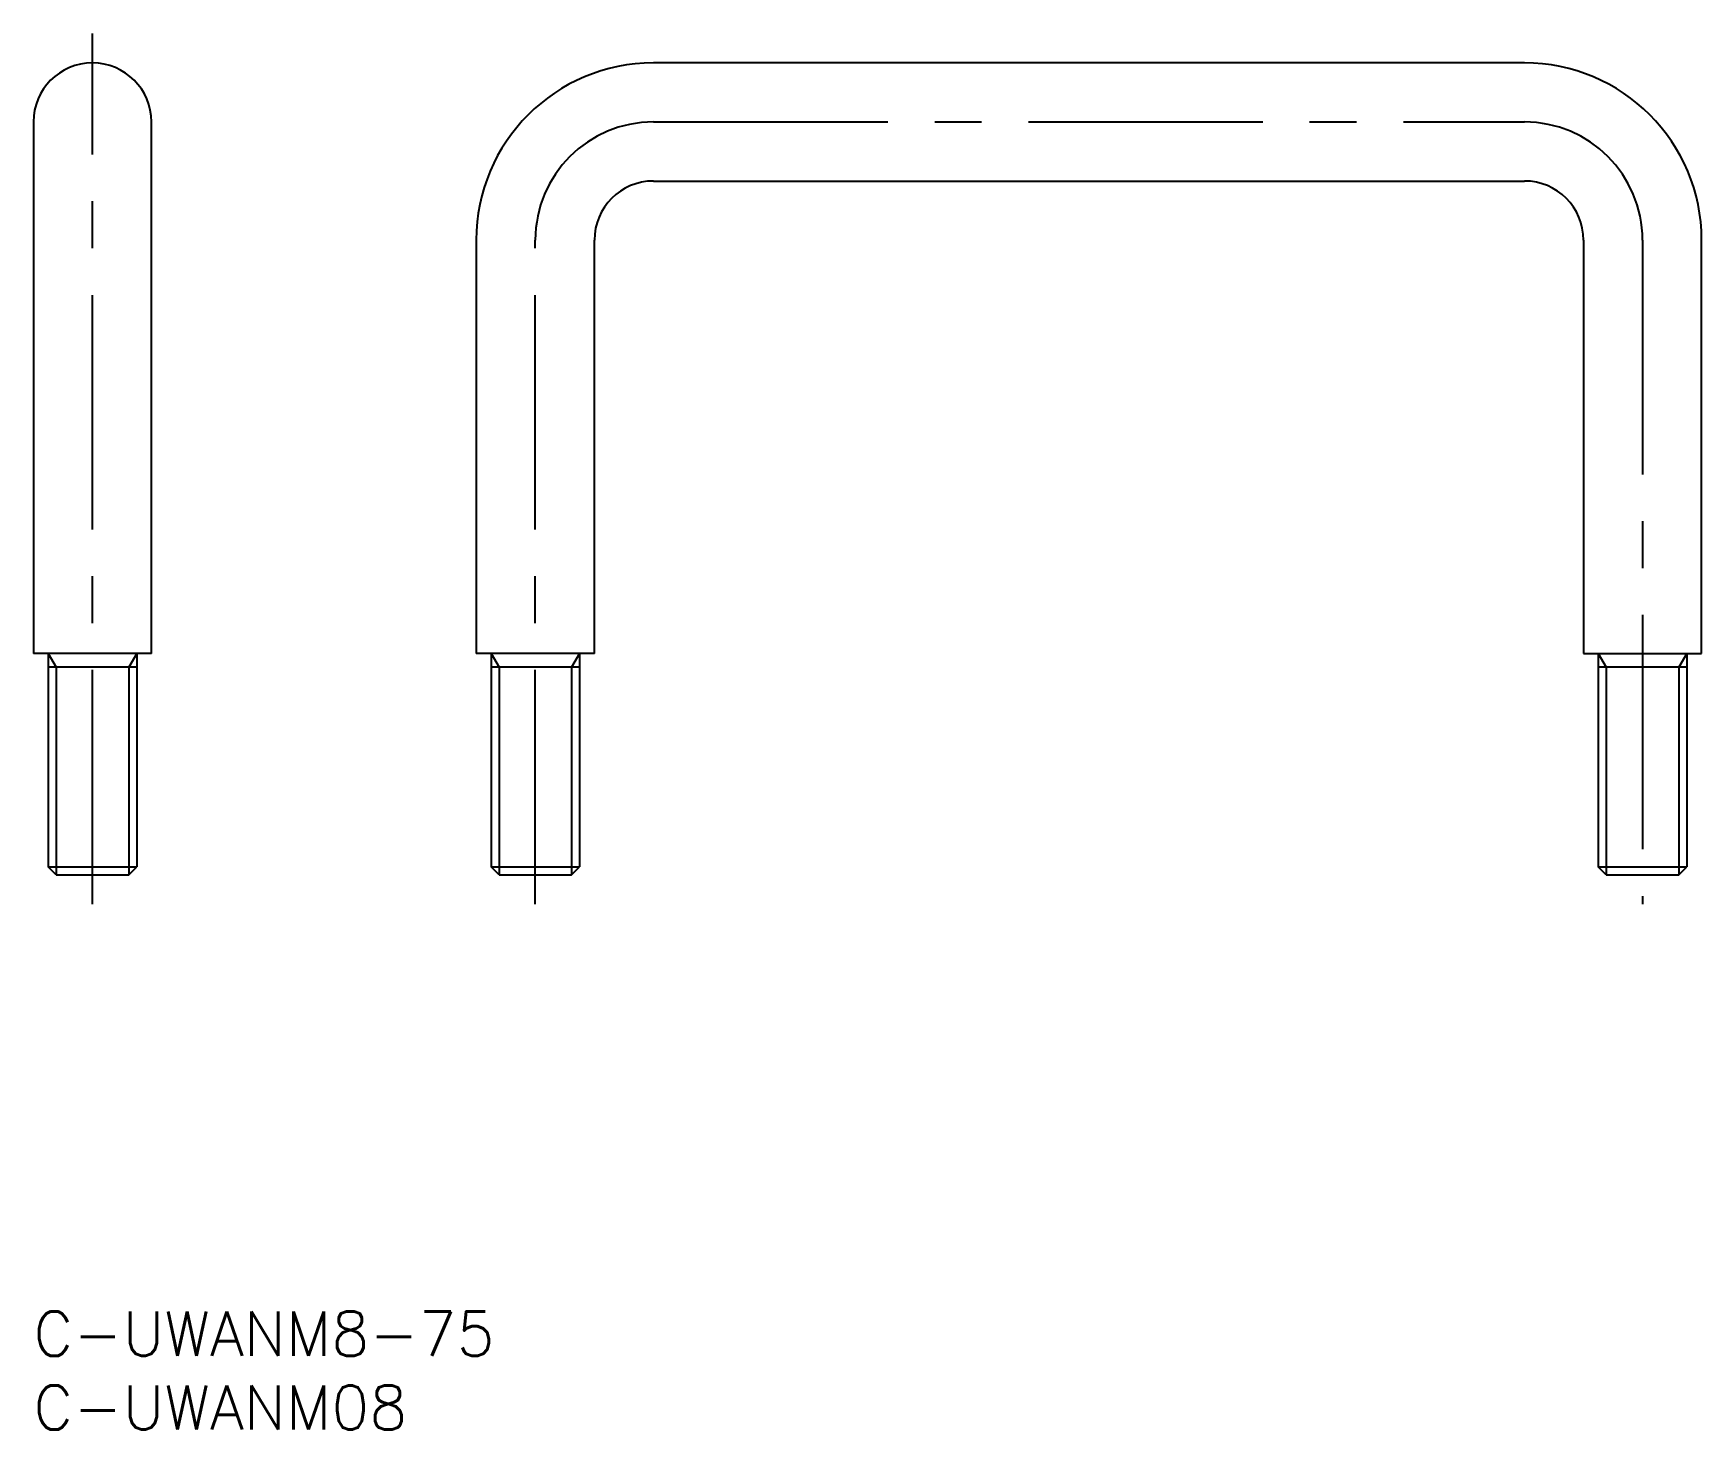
# Model space of a CAD drawing. Extents: x 0 to 113, y -8 to 87.
import ezdxf

# ---------------------------------------------------------------- set-up
doc = ezdxf.new("R2010")
doc.units = 0
doc.header["$LTSCALE"] = 0.5
doc.linetypes.add('CENTER', pattern=[50.8, 31.75, -6.35, 6.35, -6.35])
doc.layers.get('0').update_dxf_attribs({"linetype": 'CONTINUOUS'})
doc.layers.add('CENTER', color=1, linetype='CENTER')
doc.styles.get("Standard").update_dxf_attribs({"font": 'txt.shx', "height": 3, "bigfont": 'bigfont.shx'})

# ---------------------------------------------------------------- blocks, each defined once
blk = doc.blocks.new('*U13')
at = {"color": 7, "linetype": 'CONTINUOUS'}
blk.add_text('C-UWANM8-75', height=3, dxfattribs=at).set_placement((0, -3))
blk = doc.blocks.new('*U14')
at = {"color": 7, "linetype": 'CONTINUOUS'}
blk.add_text('C-UWANM08', height=3, dxfattribs=at).set_placement((0, -8))

msp = doc.modelspace()

# ---------------------------------------------------------------- linework, layer by layer
at = {"color": 7, "linetype": 'CONTINUOUS'}
for p, q in [((101, 84.59), (42, 84.59)), ((0, 80.59), (0, 44.59)), ((8, 44.59), (8, 80.59)), ((42, 76.59), (101, 76.59)), ((30, 72.59), (30, 44.59)), ((38, 44.59), (38, 72.59)), ((105, 72.59), (105, 44.59)), ((113, 44.59), (113, 72.59)), ((8, 44.59), (0, 44.59)), ((1, 44.59), (1, 30.13)), ((7, 44.59), (7, 30.13)), ((38, 44.59), (30, 44.59)), ((31, 44.59), (31, 30.13)), ((37, 44.59), (37, 30.13)), ((105, 44.59), (113, 44.59)), ((106, 44.59), (106, 30.13)), ((112, 44.59), (112, 30.13)), ((7, 43.66), (1, 43.66)), ((37, 43.66), (31, 43.66)), ((112, 43.66), (106, 43.66)), ((1, 30.13), (7, 30.13)), ((1.54, 29.59), (1, 30.13)), ((1.54, 29.59), (6.46, 29.59)), ((6.46, 29.59), (7, 30.13)), ((31, 30.13), (37, 30.13)), ((31.54, 29.59), (31, 30.13)), ((31.54, 29.59), (36.46, 29.59)), ((36.46, 29.59), (37, 30.13)), ((106, 30.13), (112, 30.13)), ((106.54, 29.59), (106, 30.13)), ((106.54, 29.59), (111.46, 29.59)), ((111.46, 29.59), (112, 30.13))]:
    msp.add_line(p, q, dxfattribs=at)
at = {"color": 3, "linetype": 'CONTINUOUS'}
for p, q in [((1, 44.59), (1.54, 43.66)), ((7, 44.59), (6.46, 43.66)), ((31, 44.59), (31.54, 43.66)), ((37, 44.59), (36.46, 43.66)), ((106, 44.59), (106.54, 43.66)), ((112, 44.59), (111.46, 43.66)), ((1.54, 43.66), (1.54, 29.59)), ((6.46, 43.66), (6.46, 29.59)), ((31.54, 43.66), (31.54, 29.59)), ((36.46, 43.66), (36.46, 29.59)), ((106.54, 43.66), (106.54, 29.59)), ((111.46, 43.66), (111.46, 29.59))]:
    msp.add_line(p, q, dxfattribs=at)
at = {"color": 7, "linetype": 'CONTINUOUS'}
for centre, radius, start, end in [((4, 80.59), 4, 0, 180), ((42, 72.59), 12, 90, 180), ((101, 72.59), 12, 0, 90), ((42, 72.59), 4, 90, 180), ((101, 72.59), 4, 0, 90)]:
    msp.add_arc(centre, radius, start, end, dxfattribs=at)
at = {"layer": 'CENTER', "color": 1, "linetype": 'CENTER'}
for p, q in [((4, 27.59), (4, 86.59)), ((42, 80.59), (101, 80.59)), ((34, 27.59), (34, 72.59)), ((109, 72.59), (109, 27.59))]:
    msp.add_line(p, q, dxfattribs=at)
for centre, start, end in [((42, 72.59), 90, 180), ((101, 72.59), 0, 90)]:
    msp.add_arc(centre, 8, start, end, dxfattribs=at)

# ---------------------------------------------------------------- block references
at = {"color": 7, "linetype": 'CONTINUOUS'}
for name in ['*U13', '*U14']:
    msp.add_blockref(name, (0, 0), dxfattribs=at)

doc.saveas('drawing.dxf')
